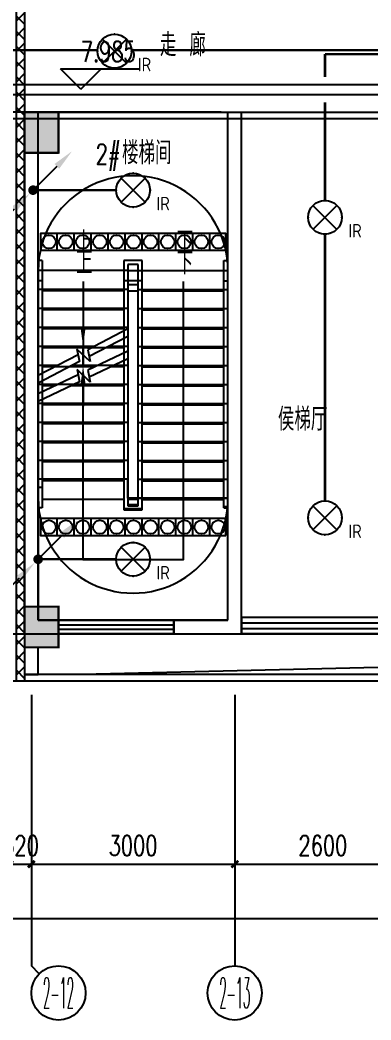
# Model space of a CAD drawing. Extents: x -9422388 to 15610651, y -1992469 to 953794.
# Drawn here: x -2728159 to -2722982, y -212151 to -197392 of the extents above; entities that cross this region are included whole.
import ezdxf
from ezdxf.enums import TextEntityAlignment as Align

# ---------------------------------------------------------------- set-up
doc = ezdxf.new("R2010")
doc.units = 0
doc.header["$LTSCALE"] = 1000
for name, color, linetype in [('AXIS_TEXT', 7, 'Continuous'), ('C-KZ', 2, 'Continuous'), ('C-Z-HATCH', 253, 'Continuous'), ('CABLETRAY', 4, 'Continuous'), ('EQUIP-照明', 3, 'Continuous'), ('LWIRE', 4, 'Continuous'), ('WIRE-照明', 1, 'Continuous')]:
    doc.layers.add(name, color=color, linetype=linetype)
doc.styles.add('_TCH_AXIS', font='COMPLEX', dxfattribs={"bigfont": 'GBCBIG'})
doc.styles.add('_TCH_DIM', font='SIMPLEX', dxfattribs={"bigfont": 'GBCBIG'})
doc.styles.add('_TCH_DIM_T3', font='SIMPLEX', dxfattribs={"width": 0.705882, "bigfont": 'GBCBIG'})
doc.styles.add('_TEL_ATTDEF', font='GBENOR', dxfattribs={"width": 0.8, "height": 3, "bigfont": 'GBCBIG'})
doc.styles.add('_TEL_DIM', font='SIMPLEX', dxfattribs={"width": 0.8, "height": 3.5, "bigfont": 'HZTXT'})
doc.styles.add('COMPLEX', font='COMPLEX')
doc.styles.get("Standard").update_dxf_attribs({"font": 'gbenor.shx', "bigfont": 'gbcbig.shx'})
doc.dimstyles.new('_TCH_ARCH&&100', dxfattribs={"dimtxt": 297.5, "dimasz": 100, "dimexe": 250, "dimexo": 300, "dimgap": 126.25, "dimtad": 1, "dimdec": 0, "dimzin": 0, "dimdsep": 46, "dimtxsty": '_TCH_DIM_T3', "dimblk": 'ARCHTICK', "dimcen": 0.09, "dimclrt": 7, "dimazin": 2, "dimtfac": 1, "dimtdec": 0, "dimtix": 1, "dimtmove": 2, "dimatfit": 3, "dimfxl": 0, "dimtolj": 1, "dimtzin": 0, "dimarcsym": 0})

# ---------------------------------------------------------------- blocks, each defined once
blk = doc.blocks.new('宿舍楼柱网1')
at = {"layer": 'C-Z-HATCH'}
h = blk.add_hatch(color=0, dxfattribs=at)
h.dxf.hatch_style = 1
h.paths.add_polyline_path([(631658, 145126), (632158, 145126), (632158, 144526), (631658, 144526)])
h = blk.add_hatch(color=0, dxfattribs=at)
h.dxf.hatch_style = 1
h.paths.add_polyline_path([(631658, 137826), (632158, 137826), (632158, 137226), (631658, 137226)])
at = {"layer": 'C-KZ', "color": 0, "const_width": 30}
for points in [[(631658, 145126), (632158, 145126), (632158, 144526), (631658, 144526)], [(631658, 137826), (632158, 137826), (632158, 137226), (631658, 137226)]]:
    blk.add_lwpolyline(points, close=True, dxfattribs=at)
blk = doc.blocks.new('_ArchTick')
at = {"color": 0, "linetype": 'ByBlock', "const_width": 0.4}
blk.add_lwpolyline([(-0.5, -0.5), (0.5, 0.5)], dxfattribs=at)
blk = doc.blocks.new('*D2887')
at = {"color": 0, "lineweight": -2, "transparency": 16777216}
for p, q in [((1579630, -199693), (1579630, -202943)), ((1646450, -199693), (1646450, -202943)), ((1579630, -202693), (1646450, -202693))]:
    blk.add_line(p, q, dxfattribs=at)
at = {"layer": 'Defpoints', "color": 0, "transparency": 16777216}
for p in [(1579630, -199393), (1646450, -199393), (1646450, -202693)]:
    blk.add_point(p, dxfattribs=at)
at = {"color": 0, "lineweight": -2, "transparency": 16777216, "xscale": 100, "yscale": 100, "zscale": 100, "rotation": 180}
blk.add_blockref('_ArchTick', (1579630, -202693), dxfattribs=at)
at = {"color": 0, "lineweight": -2, "transparency": 16777216, "xscale": 100, "yscale": 100, "zscale": 100}
blk.add_blockref('_ArchTick', (1646450, -202693), dxfattribs=at)
at = {"color": 7, "transparency": 16777216, "insert": (1613040, -202418), "char_height": 297.5, "attachment_point": 5, "style": '_TCH_DIM_T3'}
blk.add_mtext('\\A1;66820', dxfattribs=at)
blk = doc.blocks.new('*D2898')
at = {"color": 0, "lineweight": -2, "transparency": 16777216}
for p, q in [((1622830, -199693), (1622830, -202143)), ((1623150, -199693), (1623150, -202143)), ((1622830, -201893), (1622730, -201893)), ((1622830, -201893), (1623150, -201893)), ((1623150, -201893), (1623250, -201893))]:
    blk.add_line(p, q, dxfattribs=at)
at = {"layer": 'Defpoints', "color": 0, "transparency": 16777216}
for p in [(1622830, -199393), (1623150, -199393), (1623150, -201893)]:
    blk.add_point(p, dxfattribs=at)
at = {"color": 0, "lineweight": -2, "transparency": 16777216, "xscale": 100, "yscale": 100, "zscale": 100}
blk.add_blockref('_ArchTick', (1622830, -201893), dxfattribs=at)
at = {"color": 0, "lineweight": -2, "transparency": 16777216, "xscale": 100, "yscale": 100, "zscale": 100, "rotation": 180}
blk.add_blockref('_ArchTick', (1623150, -201893), dxfattribs=at)
at = {"color": 7, "transparency": 16777216, "insert": (1622990, -201618), "char_height": 297.5, "attachment_point": 5, "style": '_TCH_DIM_T3'}
blk.add_mtext('\\A1;320', dxfattribs=at)
blk = doc.blocks.new('*D2899')
at = {"color": 0, "lineweight": -2, "transparency": 16777216}
for p, q in [((1623150, -199693), (1623150, -202143)), ((1626150, -199693), (1626150, -202143)), ((1623150, -201893), (1626150, -201893))]:
    blk.add_line(p, q, dxfattribs=at)
at = {"layer": 'Defpoints', "color": 0, "transparency": 16777216}
for p in [(1623150, -199393), (1626150, -199393), (1626150, -201893)]:
    blk.add_point(p, dxfattribs=at)
at = {"color": 0, "lineweight": -2, "transparency": 16777216, "xscale": 100, "yscale": 100, "zscale": 100, "rotation": 180}
blk.add_blockref('_ArchTick', (1623150, -201893), dxfattribs=at)
at = {"color": 0, "lineweight": -2, "transparency": 16777216, "xscale": 100, "yscale": 100, "zscale": 100}
blk.add_blockref('_ArchTick', (1626150, -201893), dxfattribs=at)
at = {"color": 7, "transparency": 16777216, "insert": (1624650, -201618), "char_height": 297.5, "attachment_point": 5, "style": '_TCH_DIM_T3'}
blk.add_mtext('\\A1;3000', dxfattribs=at)
blk = doc.blocks.new('*D2900')
at = {"color": 0, "lineweight": -2, "transparency": 16777216}
for p, q in [((1626150, -199693), (1626150, -202143)), ((1628750, -199693), (1628750, -202143)), ((1626150, -201893), (1628750, -201893))]:
    blk.add_line(p, q, dxfattribs=at)
at = {"layer": 'Defpoints', "color": 0, "transparency": 16777216}
for p in [(1626150, -199393), (1628750, -199393), (1628750, -201893)]:
    blk.add_point(p, dxfattribs=at)
at = {"color": 0, "lineweight": -2, "transparency": 16777216, "xscale": 100, "yscale": 100, "zscale": 100, "rotation": 180}
blk.add_blockref('_ArchTick', (1626150, -201893), dxfattribs=at)
at = {"color": 0, "lineweight": -2, "transparency": 16777216, "xscale": 100, "yscale": 100, "zscale": 100}
blk.add_blockref('_ArchTick', (1628750, -201893), dxfattribs=at)
at = {"color": 7, "transparency": 16777216, "insert": (1627450, -201618), "char_height": 297.5, "attachment_point": 5, "style": '_TCH_DIM_T3'}
blk.add_mtext('\\A1;2600', dxfattribs=at)
blk = doc.blocks.new('_AXISO')
at = {"color": 0}
blk.add_circle((0, 0), 0.5, dxfattribs=at)
at = {"layer": 'AXIS_TEXT', "color": 0, "style": 'COMPLEX', "width": 1.041667}
blk.add_attdef('A', text='', height=0.56, dxfattribs=at).set_placement((-0.25, -0.28), (0.25, -0.28), align=Align.FIT)
blk = doc.blocks.new('$equip$00002530')
for p, q in [((-0.354, 0.354), (0.354, -0.354)), ((0.354, 0.354), (-0.354, -0.354))]:
    blk.add_line(p, q)
at = {"const_width": 0.04}
blk.add_lwpolyline([(0, 0.5, -1), (0, -0.5, -1), (0, 0.5, -2.479085)], format="xyb", dxfattribs=at)
blk.add_circle((0, 0), 0.5)
for p in [(0, 0.5), (-0.5, 0), (0.5, 0), (0, -0.5)]:
    blk.add_point(p)
at = {"color": 7, "style": '_TEL_DIM', "flags": 1}
blk.add_attdef('A', text='', height=0.00002, dxfattribs=at).set_placement((0, 0), align=Align.MIDDLE_CENTER)
at = {"color": 7, "style": '_TEL_DIM'}
blk.add_attdef('$TEXT$', text='', height=0.4, dxfattribs=at).set_placement((0.887, -0.396), align=Align.MIDDLE_CENTER)
blk = doc.blocks.new('$TelecSys$00000079')
for p, q in [((0.7, 0.7), (0, 0)), ((0.104, 0.104), (0.104, 0.104)), ((-0.104, -0.104), (-0.104, -0.104))]:
    blk.add_line(p, q)
at = {"const_width": 0.142}
blk.add_lwpolyline([(-0.071, 0, 1), (0.071, 0, 1)], format="xyb", close=True, dxfattribs=at)
blk.add_solid([(0.63, 0.77), (0.77, 0.63), (1.15, 1.15)])
at = {"width": 0.8, "flags": 9}
blk.add_attdef('A', (0, 0), '', height=0.00002, dxfattribs=at)
blk = doc.blocks.new('$TelecSys$00000081')
for p, q in [((0.104, 0.104), (0.104, 0.104)), ((-0.104, -0.104), (-0.104, -0.104)), ((-1.15, -1.15), (-0.55, -0.55))]:
    blk.add_line(p, q)
at = {"const_width": 0.142}
blk.add_lwpolyline([(0.071, 0, 1), (-0.071, 0, 1)], format="xyb", close=True, dxfattribs=at)
blk.add_solid([(-0.62, -0.48), (-0.48, -0.62), (-0.1, -0.1)])
at = {"width": 0.8, "flags": 9}
blk.add_attdef('A', (0, 0), '', height=0.00002, rotation=180, dxfattribs=at)
blk = doc.blocks.new('542523')
h = blk.add_hatch()
h.set_pattern_fill('ANSI37', color=8, scale=100)
h.set_pattern_definition([(45, (1001436.12, 205282.17), (-112.2532, 112.2532), []), (135, (1001436.12, 205282.17), (-112.2532, -112.2532), [])])
h.paths.add_polyline_path([(1622929.8, -188792.5), (1623049.8, -188792.5), (1623049.8, -199192.6), (1622929.8, -199192.6)])
at = {"color": 8}
for p, q in [((1623878.3, -190453.8), (1623578.3, -190153.8)), ((1623578.3, -190153.8), (1624749.1, -190153.8)), ((1623878.3, -190453.8), (1624178.3, -190153.8)), ((1623049.8, -198492.6), (1623049.8, -190792.6)), ((1623049.8, -190792.6), (1623249.8, -190792.6)), ((1623249.8, -198292.6), (1623249.8, -190792.6)), ((1626049.8, -198292.6), (1626049.8, -190792.6)), ((1626049.8, -190792.6), (1626249.8, -190792.6)), ((1626249.8, -198252.6), (1626249.8, -190792.6)), ((1639742.7, -190892.6), (1593929.8, -190892.6)), ((1623249.8, -192982.6), (1623249.8, -196332.6)), ((1623309.8, -192982.6), (1623249.8, -192982.6)), ((1623309.8, -192982.6), (1623309.8, -196332.6)), ((1624784.8, -192982.6), (1624514.8, -192982.6)), ((1624514.8, -192982.6), (1624514.8, -196642.6)), ((1624724.8, -193042.6), (1624574.8, -193042.6)), ((1624574.8, -193042.6), (1624574.8, -196582.6)), ((1624724.8, -196582.6), (1624724.8, -193042.6)), ((1624784.8, -196642.6), (1624784.8, -192982.6)), ((1625989.8, -196612.6), (1625989.8, -192982.6)), ((1625989.8, -192982.6), (1626049.8, -192982.6)), ((1626049.8, -196612.6), (1626049.8, -192982.6)), ((1623249.8, -193132.6), (1623249.8, -194680.5)), ((1624574.8, -193132.6), (1623249.8, -193132.6)), ((1624574.8, -193132.6), (1624724.8, -193132.6)), ((1624574.8, -193132.6), (1624574.8, -193992)), ((1624724.8, -196492.6), (1624724.8, -193132.6)), ((1624724.8, -193132.6), (1626049.8, -193132.6)), ((1626049.8, -196492.6), (1626049.8, -193132.6)), ((1623249.8, -193282.6), (1623249.8, -194952.7)), ((1623309.8, -193282.6), (1623249.8, -193282.6)), ((1623309.8, -193282.6), (1623309.8, -194924.2)), ((1624784.8, -193282.6), (1624514.8, -193282.6)), ((1624514.8, -193282.6), (1624514.8, -194350.2)), ((1624724.8, -193342.6), (1624574.8, -193342.6)), ((1624574.8, -193342.6), (1624574.8, -194321.6)), ((1624724.8, -196602.6), (1624724.8, -193342.6)), ((1624784.8, -196662.6), (1624784.8, -193282.6)), ((1625989.8, -196632.6), (1625989.8, -193282.6)), ((1625989.8, -193282.6), (1626049.8, -193282.6)), ((1626049.8, -196632.6), (1626049.8, -193282.6)), ((1624574.8, -193412.6), (1623249.8, -193412.6)), ((1623249.8, -193432.6), (1623249.8, -194952.7)), ((1624514.8, -193432.6), (1623309.8, -193432.6)), ((1624574.8, -193432.6), (1624574.8, -194321.6)), ((1624574.8, -193432.6), (1624724.8, -193432.6)), ((1624724.8, -193412.6), (1626049.8, -193412.6)), ((1624724.8, -196512.6), (1624724.8, -193432.6)), ((1624784.8, -193432.6), (1625989.8, -193432.6)), ((1626049.8, -196512.6), (1626049.8, -193432.6)), ((1624574.8, -193692.6), (1623249.8, -193692.6)), ((1624514.8, -193712.6), (1623309.8, -193712.6)), ((1624724.8, -193692.6), (1626049.8, -193692.6)), ((1624784.8, -193712.6), (1625989.8, -193712.6)), ((1624574.8, -193972.6), (1623249.8, -193972.6)), ((1624514.8, -193992.6), (1623309.8, -193992.6)), ((1624574.8, -193992), (1623980.9, -194300.6)), ((1624724.8, -193972.6), (1626049.8, -193972.6)), ((1624784.8, -193992.6), (1625989.8, -193992.6)), ((1624574.8, -194104.7), (1624003.2, -194401.7)), ((1624574.8, -194104.7), (1624574.8, -196212.6)), ((1624073.3, -194252.6), (1623249.8, -194252.6)), ((1623839.1, -194374.2), (1623249.8, -194680.5)), ((1624514.8, -194272.6), (1623309.8, -194272.6)), ((1624019.4, -194474.8), (1623821.2, -194293)), ((1623821.2, -194293), (1623861.5, -194475.3)), ((1623980.9, -194300.6), (1624019.4, -194474.8)), ((1624574.8, -194321.6), (1623984, -194603)), ((1624574.8, -194252.6), (1624290.2, -194252.6)), ((1624724.8, -194252.6), (1626049.8, -194252.6)), ((1624784.8, -194272.6), (1625989.8, -194272.6)), ((1623861.5, -194475.3), (1623249.8, -194793.2)), ((1624574.8, -194432.4), (1624002.8, -194704.8)), ((1624514.8, -194461), (1624514.8, -196662.6)), ((1624574.8, -194432.4), (1624574.8, -196512.6)), ((1624574.8, -194432.4), (1624574.8, -196602.6)), ((1623534.4, -194532.6), (1623249.8, -194532.6)), ((1623839.8, -194671.7), (1623249.8, -194952.7)), ((1624090, -194552.6), (1623309.8, -194552.6)), ((1624574.8, -194532.6), (1623751.3, -194532.6)), ((1624016.4, -194778.5), (1623824.7, -194589.9)), ((1623824.7, -194589.9), (1623858.6, -194773.5)), ((1623984, -194603), (1624016.4, -194778.5)), ((1624514.8, -194552.6), (1624322.5, -194552.6)), ((1624724.8, -194532.6), (1626049.8, -194532.6)), ((1624784.8, -194552.6), (1625989.8, -194552.6)), ((1623858.6, -194773.5), (1623249.8, -195063.5)), ((1623249.8, -194793.2), (1623249.8, -196212.6)), ((1624574.8, -194812.6), (1623249.8, -194812.6)), ((1624724.8, -194812.6), (1626049.8, -194812.6)), ((1623502.1, -194832.6), (1623309.8, -194832.6)), ((1624514.8, -194832.6), (1623734.7, -194832.6)), ((1624784.8, -194832.6), (1625989.8, -194832.6)), ((1623249.8, -195063.5), (1623249.8, -196512.6)), ((1623249.8, -195063.5), (1623249.8, -196632.6)), ((1624574.8, -195092.6), (1623249.8, -195092.6)), ((1623309.8, -195034.9), (1623309.8, -196632.6)), ((1624514.8, -195112.6), (1623309.8, -195112.6)), ((1624724.8, -195092.6), (1626049.8, -195092.6)), ((1624784.8, -195112.6), (1625989.8, -195112.6)), ((1624574.8, -195372.6), (1623249.8, -195372.6)), ((1624514.8, -195392.6), (1623309.8, -195392.6)), ((1624724.8, -195372.6), (1626049.8, -195372.6)), ((1624784.8, -195392.6), (1625989.8, -195392.6)), ((1624574.8, -195652.6), (1623249.8, -195652.6)), ((1624514.8, -195672.6), (1623309.8, -195672.6)), ((1624724.8, -195652.6), (1626049.8, -195652.6)), ((1624784.8, -195672.6), (1625989.8, -195672.6)), ((1624574.8, -195932.6), (1623249.8, -195932.6)), ((1624514.8, -195952.6), (1623309.8, -195952.6)), ((1624724.8, -195932.6), (1626049.8, -195932.6)), ((1624784.8, -195952.6), (1625989.8, -195952.6)), ((1624574.8, -196212.6), (1623249.8, -196212.6)), ((1623249.8, -196212.6), (1623249.8, -198292.6)), ((1624574.8, -196212.6), (1623249.8, -196212.6)), ((1624514.8, -196232.6), (1623309.8, -196232.6)), ((1624574.8, -196492.6), (1624574.8, -196212.6)), ((1624724.8, -196212.6), (1626049.8, -196212.6)), ((1624784.8, -196232.6), (1625989.8, -196232.6)), ((1623309.8, -196332.6), (1623249.8, -196332.6)), ((1623249.8, -196512.6), (1623249.8, -196632.6)), ((1624514.8, -196512.6), (1623309.8, -196512.6)), ((1624514.8, -196512.6), (1623309.8, -196512.6)), ((1626049.8, -196492.6), (1624574.8, -196492.6)), ((1624724.8, -196512.6), (1624574.8, -196512.6)), ((1624574.8, -196582.6), (1624724.8, -196582.6)), ((1624724.8, -196492.6), (1626049.8, -196492.6)), ((1624784.8, -196512.6), (1625989.8, -196512.6)), ((1625989.8, -196512.6), (1624784.8, -196512.6)), ((1626049.8, -198292.6), (1626049.8, -196492.6)), ((1626049.8, -196632.6), (1626049.8, -196512.6)), ((1623309.8, -196632.6), (1623249.8, -196632.6)), ((1623249.8, -196632.6), (1623249.8, -198292.6)), ((1624514.8, -196642.6), (1624784.8, -196642.6)), ((1624514.8, -196662.6), (1624784.8, -196662.6)), ((1624574.8, -196602.6), (1624724.8, -196602.6)), ((1625989.8, -196612.6), (1626049.8, -196612.6)), ((1625989.8, -196632.6), (1626049.8, -196632.6)), ((1626049.8, -198292.6), (1626049.8, -196632.6)), ((1623549.8, -198292.6), (1623249.8, -198292.6)), ((1623249.8, -198292.6), (1626049.8, -198292.6)), ((1623249.8, -198292.6), (1626049.8, -198292.6)), ((1623549.8, -198492.6), (1623549.8, -198292.6)), ((1626049.8, -198292.6), (1625249.8, -198292.6)), ((1625249.8, -198292.6), (1625249.8, -198492.6)), ((1626249.8, -198492.6), (1626249.8, -198252.6)), ((1623049.8, -198492.6), (1623549.8, -198492.6)), ((1625249.8, -198492.6), (1626149.8, -198492.6)), ((1626149.8, -198492.6), (1626249.8, -198492.6)), ((1623149.8, -199392.6), (1623149.8, -203392.6)), ((1626149.8, -199392.6), (1626149.8, -203392.6)), ((1623267, -203509.7), (1623149.8, -203392.6))]:
    blk.add_line(p, q, dxfattribs=at)
at = {"color": 8, "extrusion": (0, 0, -1)}
for p, q in [((1623549.8, -198292.6), (1623549.8, -198492.6)), ((1625249.8, -198292.6), (1623549.8, -198292.6)), ((1623549.8, -198359.2), (1625249.8, -198359.2)), ((1625249.8, -198492.6), (1625249.8, -198292.6)), ((1626249.8, -198252.6), (1626249.8, -198492.6)), ((1628649.8, -198252.6), (1626249.8, -198252.6)), ((1626249.8, -198332.6), (1628649.8, -198332.6)), ((1623549.8, -198425.9), (1625249.8, -198425.9)), ((1625249.8, -198492.6), (1623549.8, -198492.6)), ((1626249.8, -198412.6), (1628649.8, -198412.6)), ((1628649.8, -198492.6), (1626249.8, -198492.6))]:
    blk.add_line(p, q, dxfattribs=at)
at = {"color": 8}
for points, format in [([(1629019.7, -172945.8), (1629019.7, -172945.8, -0.4142136), (1629241, -171980.9), (1636189.1, -167626.1, -0.4142136), (1638256.7, -168100.5), (1651526.9, -189272.8, -0.2728148), (1651568.4, -190795.7), (1647349.6, -198418.9, -0.2728148), (1646037.2, -199192.6), (1580429.8, -199192.6, -0.4142134), (1578829.8, -197592.6), (1578829.8, -189492.6, -0.4142137), (1579529.8, -188792.6), (1579529.8, -188792.6)], "xyb"), ([(1629104.4, -172892.7), (1629104.4, -172892.7, -0.4142136), (1629294.2, -172065.7), (1636242.2, -167710.8, -0.4142136), (1638172, -168153.6), (1651442.2, -189325.9, -0.2728148), (1651480.9, -190747.3), (1647262.1, -198370.5, -0.2728148), (1646037.2, -199092.6), (1623049.8, -199092.6)], "xyb"), ([(1623912.3, -192992.6, 0, 0, 0), (1623912.3, -194252.6, 0, 80, 0), (1623912.3, -193952.6, 0, 0, 0)], "xyseb"), ([(1625387.3, -192992.6, 0, 0, 0), (1625387.3, -197392.6, 0, 0, 0), (1623912.3, -197392.6, 0, 0, 0), (1623912.3, -194532.6, 0, 80, 0), (1623912.3, -194832.6, 0, 0, 0)], "xyseb")]:
    blk.add_lwpolyline(points, format=format, dxfattribs=at)
for points in [[(1593929.8, -190892.6), (1593929.8, -198492.6), (1646508.8, -198492.6), (1651184.3, -190044.2), (1637238.7, -167794.3), (1630799.1, -171830.5), (1641151.3, -188347.3), (1639742.7, -190892.6)], [(1622929.8, -188792.5), (1623049.8, -188792.5), (1623049.8, -199192.6), (1622929.8, -199192.6)], [(1623549.8, -190792.6), (1623049.8, -190792.6), (1623049.8, -191392.6), (1623549.8, -191392.6)], [(1626017.3, -192832.6), (1626017.3, -192582.6), (1623282.3, -192582.6), (1623282.3, -192832.6)], [(1626017.3, -197042.6), (1626017.3, -196792.6), (1623282.3, -196792.6), (1623282.3, -197042.6)], [(1623049.8, -199092.6), (1623249.8, -199092.6), (1623249.8, -198692.6), (1623049.8, -198692.6)]]:
    blk.add_lwpolyline(points, close=True, dxfattribs=at)
for points in [[(1625949.8, -190792.6), (1600529.8, -190792.6)], [(1623049.8, -190792.6), (1628649.8, -190792.6)], [(1623532.3, -192832.6), (1623532.3, -192582.6)], [(1623782.3, -192832.6), (1623782.3, -192582.6)], [(1624032.3, -192832.6), (1624032.3, -192582.6)], [(1624282.3, -192832.6), (1624282.3, -192582.6)], [(1624532.3, -192832.6), (1624532.3, -192582.6)], [(1624782.3, -192832.6), (1624782.3, -192582.6)], [(1625032.3, -192832.6), (1625032.3, -192582.6)], [(1625282.3, -192832.6), (1625282.3, -192582.6)], [(1625532.3, -192832.6), (1625532.3, -192582.6)], [(1625782.3, -192832.6), (1625782.3, -192582.6)], [(1623912.3, -193292.6), (1623912.3, -194552.6), (1623912.3, -194252.6)], [(1625387.3, -193292.6), (1625387.3, -197402.6), (1623912.3, -197402.6), (1623912.3, -194832.6), (1623912.3, -195132.6)], [(1623532.3, -197042.6), (1623532.3, -196792.6)], [(1623782.3, -197042.6), (1623782.3, -196792.6)], [(1624032.3, -197042.6), (1624032.3, -196792.6)], [(1624282.3, -197042.6), (1624282.3, -196792.6)], [(1624532.3, -197042.6), (1624532.3, -196792.6)], [(1624782.3, -197042.6), (1624782.3, -196792.6)], [(1625032.3, -197042.6), (1625032.3, -196792.6)], [(1625282.3, -197042.6), (1625282.3, -196792.6)], [(1625532.3, -197042.6), (1625532.3, -196792.6)], [(1625782.3, -197042.6), (1625782.3, -196792.6)], [(1630899.8, -198492.6), (1630132.6, -198947.3), (1623899.8, -199092.6)], [(1623049.8, -199092.6), (1623049.8, -199192.6)]]:
    blk.add_lwpolyline(points, dxfattribs=at)
for centre in [(1623409.8, -192707.6), (1623657.3, -192707.6), (1623907.3, -192707.6), (1624159.8, -192707.6), (1624407.3, -192707.6), (1624657.3, -192707.6), (1624907.3, -192707.6), (1625159.8, -192707.6), (1625407.3, -192707.6), (1625657.3, -192707.6), (1625907.3, -192707.6), (1623409.8, -196917.6), (1623657.3, -196917.6), (1623907.3, -196917.6), (1624159.8, -196917.6), (1624407.3, -196917.6), (1624657.3, -196917.6), (1624907.3, -196917.6), (1625159.8, -196917.6), (1625407.3, -196917.6), (1625657.3, -196917.6), (1625907.3, -196917.6)]:
    blk.add_circle(centre, 100, dxfattribs=at)
for centre, start, end in [((1624649.8, -193132.6), 0, 180.00002), ((1624649.8, -196492.6), 179.99986, 0)]:
    blk.add_arc(centre, 1400, start, end, dxfattribs=at)
blk.add_blockref('宿舍楼柱网1', (991391.9, -335918.9), dxfattribs=at)
ref = blk.add_blockref('_AXISO', (1623549.8, -203792.6), dxfattribs=dict(at, xscale=800, yscale=800, zscale=800))
ref.add_attrib('A', '2-12', dxfattribs={"layer": 'AXIS_TEXT', "color": 8, "height": 452.55, "style": '_TCH_AXIS', "width": 0.28}).set_placement((1623323.5, -204018.8), (1623776.1, -204018.8), align=Align.FIT)
ref = blk.add_blockref('_AXISO', (1626149.8, -203792.6), dxfattribs=dict(at, xscale=800, yscale=800, zscale=800))
ref.add_attrib('A', '2-13', dxfattribs={"layer": 'AXIS_TEXT', "color": 8, "height": 452.55, "style": '_TCH_AXIS', "width": 0.28}).set_placement((1625923.5, -204018.8), (1626376.1, -204018.8), align=Align.FIT)
at = {"color": 8, "style": '_TCH_DIM'}
for s, height, p in [('走', 337.6, (1625045.7, -189968.6)), ('廊', 337.6, (1625481.5, -189968.6)), ('楼梯间', 337.59, (1624487.7, -191561.9)), ('上', 337.6, (1623808.1, -193187.6)), ('下', 337.6, (1625292.4, -193187.6)), ('侯梯厅', 337.59, (1626786.3, -195493.8))]:
    blk.add_text(s, height=height, dxfattribs=at).set_placement(p)
at = {"color": 8, "style": '_TCH_DIM', "width": 0.705882}
for s, p in [('7.985', (1623879.1, -190048.8)), ('2#', (1624097.7, -191561.9))]:
    blk.add_text(s, height=297.5, dxfattribs=at).set_placement(p)
at = {"color": 7, "style": '_TCH_DIM'}
for s, p in [('上', (1623808.1, -192887.6)), ('下', (1625292.4, -192887.6))]:
    blk.add_text(s, height=337.6, dxfattribs=at).set_placement(p)
at = {"color": 8}
for p1, p2, distance, picture, middle in [((1579629.8, -199392.6), (1646449.8, -199392.6), -3300, '*D2887', (1613039.8, -202417.6)), ((1622829.8, -199392.6), (1623149.8, -199392.6), -2500, '*D2898', (1622989.8, -201617.6)), ((1623149.8, -199392.6), (1626149.8, -199392.6), -2500, '*D2899', (1624649.8, -201617.6)), ((1626149.8, -199392.6), (1628749.8, -199392.6), -2500, '*D2900', (1627449.8, -201617.6))]:
    dim = blk.add_aligned_dim(p1=p1, p2=p2, distance=distance, dimstyle='_TCH_ARCH&&100', dxfattribs=at)
    dim.commit()
    dim.dimension.update_dxf_attribs({"geometry": picture, "text_midpoint": middle})

msp = doc.modelspace()

# ---------------------------------------------------------------- linework, layer by layer
at = {"layer": 'CABLETRAY'}
for p, q in [((-2753242.44713, -198345.43747), (-2722466.25346, -198345.43747)), ((-2722466.25346, -198495.43747), (-2753242.44713, -198495.43747))]:
    msp.add_line(p, q, dxfattribs=at)
at = {"layer": 'WIRE-照明', "linetype": 'Continuous', "const_width": 35}
for points in [[(-2731741.54756, -197839.0705), (-2727015.21663, -197839.0705)], [(-2726515.80362, -197839.0705), (-2722240.96057, -197839.0705)], [(-2723660.25346, -197895.93747), (-2722237.21514, -197895.93747)], [(-2723660.25346, -198232.93747), (-2723660.25346, -197895.93747)], [(-2723660.25346, -200054.6817), (-2723660.25346, -198607.93747)], [(-2727966.24965, -199903.1767), (-2726741.24965, -199903.1767)], [(-2723660.25346, -204489.92868), (-2723660.25346, -200554.6817)], [(-2727891.25346, -205351.1817), (-2726741.24965, -205351.1817)]]:
    msp.add_lwpolyline(points, dxfattribs=at)

# ---------------------------------------------------------------- block references
msp.add_blockref('542523', (-4351141.06824, -7958.61085))
at = {"layer": 'EQUIP-照明'}
ref = msp.add_blockref('$equip$00002530', (-2726765.51012, -197851.18092), dxfattribs=dict(at, xscale=500, yscale=500, zscale=500))
ref.add_attrib('$TEXT$', 'IR', dxfattribs={"layer": '0', "color": 7, "height": 200, "style": '_TEL_ATTDEF'}).set_placement((-2726321.88138, -198049.12487), align=Align.MIDDLE_CENTER)
ref = msp.add_blockref('$equip$00002530', (-2726491.25346, -199903.1817), dxfattribs=dict(at, xscale=500, yscale=500, zscale=500))
ref.add_attrib('$TEXT$', 'IR', dxfattribs={"layer": '0', "color": 7, "height": 200, "style": '_TEL_ATTDEF'}).set_placement((-2726047.62472, -200101.12564), align=Align.MIDDLE_CENTER)
ref = msp.add_blockref('$equip$00002530', (-2723660.25346, -200304.6817), dxfattribs=dict(at, xscale=500, yscale=500, zscale=500))
ref.add_attrib('$TEXT$', 'IR', dxfattribs={"layer": '0', "color": 7, "height": 200, "style": '_TEL_ATTDEF'}).set_placement((-2723216.62472, -200502.62564), align=Align.MIDDLE_CENTER)
ref = msp.add_blockref('$equip$00002530', (-2723660.25346, -204739.92868), dxfattribs=dict(at, xscale=500, yscale=500, zscale=500))
ref.add_attrib('$TEXT$', 'IR', dxfattribs={"layer": '0', "color": 7, "height": 200, "style": '_TEL_ATTDEF'}).set_placement((-2723216.62472, -204937.87263), align=Align.MIDDLE_CENTER)
ref = msp.add_blockref('$equip$00002530', (-2726491.25346, -205351.19051), dxfattribs=dict(at, xscale=500, yscale=500, zscale=500))
ref.add_attrib('$TEXT$', 'IR', dxfattribs={"layer": '0', "color": 7, "height": 200, "style": '_TEL_ATTDEF'}).set_placement((-2726047.62472, -205549.13445), align=Align.MIDDLE_CENTER)
at = {"layer": 'LWIRE', "xscale": 500, "yscale": 500, "zscale": 500}
for name, p in [('$TelecSys$00000079', (-2727966.24965, -199903.1767)), ('$TelecSys$00000081', (-2727966.24965, -199903.1767)), ('$TelecSys$00000079', (-2727891.25346, -205351.1817)), ('$TelecSys$00000081', (-2727891.25346, -205351.18433))]:
    msp.add_blockref(name, p, dxfattribs=at)

doc.saveas('drawing.dxf')
